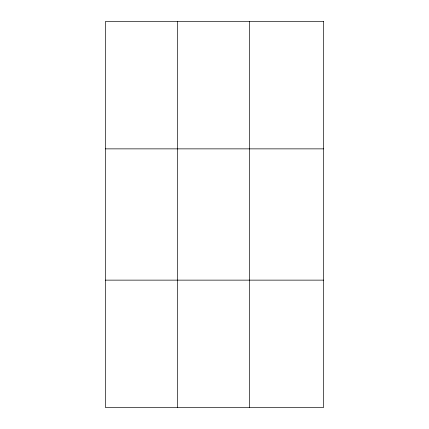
<?xml version="1.0" encoding="UTF-8"?>
<svg xmlns="http://www.w3.org/2000/svg" width="429" height="429" viewBox="0 0 429 429"><rect width="100%" height="100%" fill="white"/><g stroke="black" fill="none" stroke-linecap="round" stroke-linejoin="round"><path stroke-width="0.64" d="M177.434 407.55L177.434 21.45M249.383 407.55L249.383 21.45M105.486 148.863L323.514 148.863M105.486 280.137L323.514 280.137M323.514 21.45L323.514 407.55L105.486 407.55L105.486 21.45L323.514 21.45"/></g></svg>
